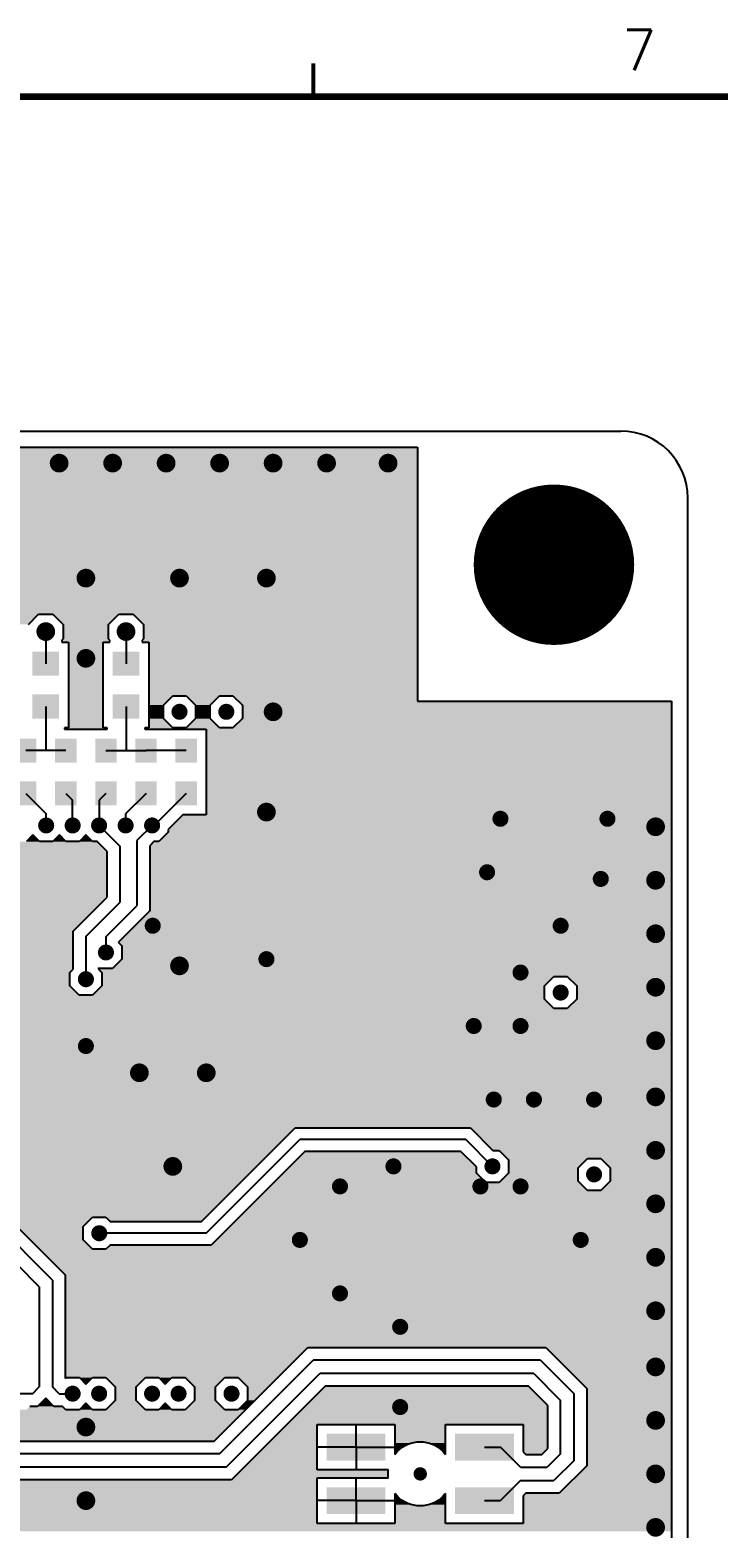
# Model space of a CAD drawing. Extents: x 295 to 953, y 10 to 290.
# Drawn here: x 763.3 to 814.7, y 178 to 290 of the extents above; entities that cross this region are included whole.
import ezdxf
from ezdxf.enums import TextEntityAlignment as Align

# ---------------------------------------------------------------- set-up
doc = ezdxf.new("R2010")
doc.units = 0
doc.header["$LTSCALE"] = 5
doc.header["$MEASUREMENT"] = 0
doc.layers.get('0').update_dxf_attribs({"linetype": 'CONTINUOUS', "lineweight": 25})
for name, color, linetype in [('19_SOLD_GBR', 10, 'CONTINUOUS'), ('문자', 4, 'CONTINUOUS'), ('테두리', 3, 'CONTINUOUS')]:
    doc.layers.add(name, color=color, linetype=linetype)
doc.styles.get("Standard").update_dxf_attribs({"font": 'simplex.shx'})

# ---------------------------------------------------------------- blocks, each defined once
blk = doc.blocks.new('C')
at = {"layer": '테두리'}
for points, const_width in [([(307.5, 287.5), (307.5, 285)], 0.3), ([(15, 285), (15, 15), (405, 15), (405, 285), (15, 285)], 0.5)]:
    blk.add_lwpolyline(points, dxfattribs=dict(at, const_width=const_width))
at = {"layer": '문자'}
blk.add_text('7', height=3, dxfattribs=at).set_placement((331.88, 288.5), align=Align.MIDDLE)

msp = doc.modelspace()

# ---------------------------------------------------------------- linework, layer by layer
for points, const_width in [([(765.83, 257.6, -1), (765.13, 257.6, -1)], 0.7), ([(769.83, 257.6, -1), (769.13, 257.6, -1)], 0.7), ([(773.83, 257.6, -1), (773.13, 257.6, -1)], 0.7), ([(777.83, 257.6, -1), (777.13, 257.6, -1)], 0.7), ([(781.83, 257.6, -1), (781.13, 257.6, -1)], 0.7), ([(785.83, 257.6, -1), (785.13, 257.6, -1)], 0.7), ([(790.43, 257.6, -1), (789.73, 257.6, -1)], 0.7), ([(805.48, 250, -1), (799.48, 250, -1)], 6), ([(767.83, 249, -1), (767.13, 249, -1)], 0.7), ([(774.83, 249, -1), (774.13, 249, -1)], 0.7), ([(781.33, 249, -1), (780.63, 249, -1)], 0.7), ([(764.83, 245, -1), (764.13, 245, -1)], 0.7), ([(770.83, 245, -1), (770.13, 245, -1)], 0.7), ([(767.83, 243, -1), (767.13, 243, -1)], 0.7), ([(774.78, 239, -1), (774.18, 239, -1)], 0.6), ([(778.28, 239, -1), (777.68, 239, -1)], 0.6), ([(781.83, 239, -1), (781.13, 239, -1)], 0.7), ([(781.33, 231.5, -1), (780.63, 231.5, -1)], 0.7), ([(764.81, 230.5, -1), (764.21, 230.5, -1)], 0.6), ([(766.79, 230.5, -1), (766.19, 230.5, -1)], 0.6), ([(768.77, 230.5, -1), (768.17, 230.5, -1)], 0.6), ([(770.75, 230.5, -1), (770.15, 230.5, -1)], 0.6), ([(772.73, 230.5, -1), (772.13, 230.5, -1)], 0.6), ([(798.78, 231, -1), (798.18, 231, -1)], 0.6), ([(806.78, 231, -1), (806.18, 231, -1)], 0.6), ([(810.43, 230.4, -1), (809.73, 230.4, -1)], 0.7), ([(797.78, 227, -1), (797.18, 227, -1)], 0.6), ([(806.28, 226.5, -1), (805.68, 226.5, -1)], 0.6), ([(810.43, 226.4, -1), (809.73, 226.4, -1)], 0.7), ([(772.78, 223, -1), (772.18, 223, -1)], 0.6), ([(803.28, 223, -1), (802.68, 223, -1)], 0.6), ([(810.43, 222.4, -1), (809.73, 222.4, -1)], 0.7), ([(769.28, 221, -1), (768.68, 221, -1)], 0.6), ([(781.28, 220.5, -1), (780.68, 220.5, -1)], 0.6), ([(774.83, 220, -1), (774.13, 220, -1)], 0.7), ([(800.28, 219.5, -1), (799.68, 219.5, -1)], 0.6), ([(767.78, 219, -1), (767.18, 219, -1)], 0.6), ([(803.28, 218, -1), (802.68, 218, -1)], 0.6), ([(810.43, 218.4, -1), (809.73, 218.4, -1)], 0.7), ([(796.78, 215.5, -1), (796.18, 215.5, -1)], 0.6), ([(800.28, 215.5, -1), (799.68, 215.5, -1)], 0.6), ([(767.78, 214, -1), (767.18, 214, -1)], 0.6), ([(810.43, 214.4, -1), (809.73, 214.4, -1)], 0.7), ([(771.83, 212, -1), (771.13, 212, -1)], 0.7), ([(776.83, 212, -1), (776.13, 212, -1)], 0.7), ([(810.43, 210.2, -1), (809.73, 210.2, -1)], 0.7), ([(798.28, 210, -1), (797.68, 210, -1)], 0.6), ([(801.28, 210, -1), (800.68, 210, -1)], 0.6), ([(805.78, 210, -1), (805.18, 210, -1)], 0.6), ([(810.43, 206.2, -1), (809.73, 206.2, -1)], 0.7), ([(774.33, 205, -1), (773.63, 205, -1)], 0.7), ([(790.78, 205, -1), (790.18, 205, -1)], 0.6), ([(798.18, 205, -1), (797.58, 205, -1)], 0.6), ([(786.78, 203.5, -1), (786.18, 203.5, -1)], 0.6), ([(797.28, 203.5, -1), (796.68, 203.5, -1)], 0.6), ([(800.28, 203.5, -1), (799.68, 203.5, -1)], 0.6), ([(805.78, 204.4, -1), (805.18, 204.4, -1)], 0.6), ([(810.43, 202.2, -1), (809.73, 202.2, -1)], 0.7), ([(768.78, 200, -1), (768.18, 200, -1)], 0.6), ([(783.78, 199.5, -1), (783.18, 199.5, -1)], 0.6), ([(804.78, 199.5, -1), (804.18, 199.5, -1)], 0.6), ([(810.43, 198.2, -1), (809.73, 198.2, -1)], 0.7), ([(786.78, 195.5, -1), (786.18, 195.5, -1)], 0.6), ([(810.43, 194.2, -1), (809.73, 194.2, -1)], 0.7), ([(791.28, 193, -1), (790.68, 193, -1)], 0.6), ([(810.43, 190, -1), (809.73, 190, -1)], 0.7), ([(766.79, 188, -1), (766.19, 188, -1)], 0.6), ([(768.77, 188, -1), (768.17, 188, -1)], 0.6), ([(772.73, 188, -1), (772.13, 188, -1)], 0.6), ([(774.71, 188, -1), (774.11, 188, -1)], 0.6), ([(778.67, 188, -1), (778.07, 188, -1)], 0.6), ([(791.28, 187, -1), (790.68, 187, -1)], 0.6), ([(767.83, 185.5, -1), (767.13, 185.5, -1)], 0.7), ([(810.43, 186, -1), (809.73, 186, -1)], 0.7), ([(810.43, 182, -1), (809.73, 182, -1)], 0.7), ([(792.73, 182, -1), (792.23, 182, -1)], 0.5), ([(767.83, 180, -1), (767.13, 180, -1)], 0.7), ([(810.43, 178, -1), (809.73, 178, -1)], 0.7)]:
    msp.add_lwpolyline(points, format="xyb", close=True, dxfattribs=dict(const_width=const_width))
for points in [[(763.48, 243.5), (763.48, 241.7), (765.48, 243.5), (765.48, 241.7)], [(769.48, 243.5), (769.48, 241.7), (771.48, 243.5), (771.48, 241.7)], [(763.48, 240.3), (763.48, 238.5), (765.48, 240.3), (765.48, 238.5)], [(769.48, 240.3), (769.48, 238.5), (771.48, 240.3), (771.48, 238.5)], [(762.18, 237), (762.18, 235.2), (763.78, 237), (763.78, 235.2)], [(765.18, 237), (765.18, 235.2), (766.78, 237), (766.78, 235.2)], [(768.18, 237), (768.18, 235.2), (769.78, 237), (769.78, 235.2)], [(771.18, 237), (771.18, 235.2), (772.78, 237), (772.78, 235.2)], [(774.18, 237), (774.18, 235.2), (775.78, 237), (775.78, 235.2)], [(762.18, 233.8), (762.18, 232), (763.78, 233.8), (763.78, 232)], [(765.18, 233.8), (765.18, 232), (766.78, 233.8), (766.78, 232)], [(768.18, 233.8), (768.18, 232), (769.78, 233.8), (769.78, 232)], [(771.18, 233.8), (771.18, 232), (772.78, 233.8), (772.78, 232)], [(774.18, 233.8), (774.18, 232), (775.78, 233.8), (775.78, 232)], [(785.48, 185), (785.48, 183), (789.88, 185), (789.88, 183)], [(795.08, 185), (795.08, 183), (799.48, 185), (799.48, 183)], [(785.48, 181), (785.48, 179), (789.88, 181), (789.88, 179)], [(795.08, 181), (795.08, 179), (799.48, 181), (799.48, 179)]]:
    msp.add_solid(points)
at = {"layer": '19_SOLD_GBR', "color": 7}
for p, q in [((557.48, 260), (807.48, 260)), ((572.68, 258.8), (792.28, 258.8)), ((792.28, 258.8), (792.28, 239.8)), ((812.48, 85), (812.48, 255)), ((763.18, 245.54), (763.94, 246.3)), ((763.94, 246.3), (765.02, 246.3)), ((765.02, 246.3), (765.78, 245.54)), ((765.78, 245.54), (765.78, 244.46)), ((769.18, 245.54), (769.94, 246.3)), ((769.18, 244.46), (769.18, 245.54)), ((769.94, 246.3), (771.02, 246.3)), ((771.02, 246.3), (771.78, 245.54)), ((771.78, 245.54), (771.78, 244.46)), ((764.48, 245), (764.48, 242.6)), ((765.78, 244.46), (765.68, 244.36)), ((765.68, 244.36), (765.68, 244.2)), ((769.28, 244.36), (769.18, 244.46)), ((769.28, 244.2), (769.28, 244.36)), ((770.48, 245), (770.48, 242.6)), ((771.78, 244.46), (771.68, 244.36)), ((771.68, 244.36), (771.68, 244.2)), ((765.68, 244.2), (766.18, 244.2)), ((766.18, 244.2), (766.18, 237.8)), ((768.78, 244.2), (769.28, 244.2)), ((768.78, 237.8), (768.78, 244.2)), ((771.68, 244.2), (772.18, 244.2)), ((772.18, 244.2), (772.18, 237.8)), ((773.28, 239.5), (773.98, 240.2)), ((773.98, 240.2), (774.98, 240.2)), ((774.98, 240.2), (775.68, 239.5)), ((776.78, 239.5), (777.48, 240.2)), ((777.48, 240.2), (778.48, 240.2)), ((778.48, 240.2), (779.18, 239.5)), ((792.28, 239.8), (811.28, 239.8)), ((811.28, 239.8), (811.28, 100.2)), ((764.48, 239.4), (764.48, 236.1)), ((770.48, 239.4), (770.48, 236.1)), ((773.28, 238.5), (773.28, 239.5)), ((775.68, 239.5), (775.68, 238.5)), ((776.78, 238.5), (776.78, 239.5)), ((779.18, 239.5), (779.18, 238.5)), ((765.88, 237.8), (765.88, 237.7)), ((766.18, 237.8), (765.88, 237.8)), ((765.88, 237.7), (769.08, 237.7)), ((769.08, 237.8), (768.78, 237.8)), ((769.08, 237.7), (769.08, 237.8)), ((771.88, 237.8), (771.88, 237.7)), ((772.18, 237.8), (771.88, 237.8)), ((771.88, 237.7), (776.48, 237.7)), ((773.98, 237.8), (773.28, 238.5)), ((774.98, 237.8), (773.98, 237.8)), ((775.68, 238.5), (774.98, 237.8)), ((776.48, 237.7), (776.48, 231.3)), ((777.48, 237.8), (776.78, 238.5)), ((778.48, 237.8), (777.48, 237.8)), ((779.18, 238.5), (778.48, 237.8)), ((764.48, 236.1), (762.98, 236.1)), ((765.98, 236.1), (764.48, 236.1)), ((768.98, 236.1), (770.48, 236.1)), ((770.48, 236.1), (771.98, 236.1)), ((774.98, 236.1), (771.98, 236.1)), ((762.98, 232.9), (764.51, 231.37)), ((765.98, 232.9), (766.49, 232.39)), ((766.49, 230.5), (766.49, 232.39)), ((768.98, 232.9), (768.47, 232.39)), ((768.47, 232.39), (768.47, 230.5)), ((771.98, 232.9), (770.45, 231.37)), ((774.98, 232.9), (772.58, 230.5)), ((764.51, 230.5), (764.51, 231.37)), ((770.45, 231.37), (770.45, 230.5)), ((774.72, 231.3), (773.63, 230.21)), ((776.48, 231.3), (774.72, 231.3)), ((763.52, 229.79), (763.03, 229.3)), ((764.01, 229.3), (763.52, 229.79)), ((765.5, 229.79), (765.01, 229.3)), ((765.99, 229.3), (765.5, 229.79)), ((767.48, 229.79), (766.99, 229.3)), ((767.97, 229.3), (767.48, 229.79)), ((768.47, 230.5), (770.03, 228.94)), ((772.43, 230.5), (771.3, 229.38)), ((772.43, 230.5), (772.58, 230.5)), ((773.63, 230), (772.93, 229.3)), ((773.63, 230.21), (773.63, 230)), ((765.01, 229.3), (764.01, 229.3)), ((766.99, 229.3), (765.99, 229.3)), ((768.32, 229.3), (767.97, 229.3)), ((769.08, 228.54), (768.32, 229.3)), ((770.03, 228.94), (770.03, 224.75)), ((771.3, 229.38), (771.3, 224.5)), ((772.57, 229.3), (772.25, 228.98)), ((772.25, 228.98), (772.25, 224.11)), ((772.93, 229.3), (772.57, 229.3)), ((769.08, 225.14), (769.08, 228.54)), ((766.53, 222.59), (769.08, 225.14)), ((767.48, 222.2), (770.03, 224.75)), ((768.98, 222.18), (771.3, 224.5)), ((772.25, 224.11), (769.93, 221.78)), ((766.53, 219.75), (766.53, 222.59)), ((767.48, 222.2), (767.48, 219)), ((768.98, 222.18), (768.98, 221)), ((769.93, 221.78), (769.93, 221.75)), ((769.93, 221.75), (770.18, 221.5)), ((770.18, 221.5), (770.18, 220.5)), ((766.28, 219.5), (766.53, 219.75)), ((768.43, 219.85), (768.43, 219.75)), ((768.48, 219.8), (768.43, 219.85)), ((768.43, 219.75), (768.68, 219.5)), ((769.48, 219.8), (768.48, 219.8)), ((770.18, 220.5), (769.48, 219.8)), ((766.28, 218.5), (766.28, 219.5)), ((766.98, 217.8), (766.28, 218.5)), ((768.68, 218.5), (767.98, 217.8)), ((768.68, 219.5), (768.68, 218.5)), ((801.78, 218.5), (802.48, 219.2)), ((801.78, 217.5), (801.78, 218.5)), ((802.48, 219.2), (803.48, 219.2)), ((803.48, 219.2), (804.18, 218.5)), ((804.18, 218.5), (804.18, 217.5)), ((767.98, 217.8), (766.98, 217.8)), ((802.48, 216.8), (801.78, 217.5)), ((804.18, 217.5), (803.48, 216.8)), ((803.48, 216.8), (802.48, 216.8)), ((764.98, 196.5), (752.98, 208.5)), ((753.93, 208.89), (765.93, 196.89)), ((763.98, 196), (751.98, 208)), ((776.12, 200.88), (783.12, 207.88)), ((783.12, 207.88), (796.24, 207.88)), ((796.24, 207.88), (797.92, 206.2)), ((776.48, 200), (783.48, 207)), ((795.88, 207), (783.48, 207)), ((797.88, 205), (795.88, 207)), ((797.92, 206.2), (798.38, 206.2)), ((798.38, 206.2), (799.08, 205.5)), ((783.84, 206.12), (776.84, 199.12)), ((795.52, 206.12), (783.84, 206.12)), ((796.68, 204.96), (795.52, 206.12)), ((799.08, 205.5), (799.08, 204.5)), ((804.28, 204.9), (804.98, 205.6)), ((804.98, 205.6), (805.98, 205.6)), ((805.98, 205.6), (806.68, 204.9)), ((796.68, 204.5), (796.68, 204.96)), ((797.38, 203.8), (796.68, 204.5)), ((799.08, 204.5), (798.38, 203.8)), ((804.28, 203.9), (804.28, 204.9)), ((806.68, 204.9), (806.68, 203.9)), ((798.38, 203.8), (797.38, 203.8)), ((804.98, 203.2), (804.28, 203.9)), ((805.98, 203.2), (804.98, 203.2)), ((806.68, 203.9), (805.98, 203.2)), ((767.28, 200.5), (767.98, 201.2)), ((767.98, 201.2), (768.98, 201.2)), ((768.98, 201.2), (769.3, 200.88)), ((769.3, 200.88), (776.12, 200.88)), ((767.28, 199.5), (767.28, 200.5)), ((767.98, 198.8), (767.28, 199.5)), ((776.48, 200), (768.48, 200)), ((768.98, 198.8), (767.98, 198.8)), ((769.3, 199.12), (768.98, 198.8)), ((776.84, 199.12), (769.3, 199.12)), ((764.98, 196.5), (764.98, 188.5)), ((765.93, 196.89), (765.93, 189.14)), ((763.98, 196), (763.98, 188.5)), ((777.08, 184.45), (784.08, 191.45)), ((777.48, 183.5), (784.48, 190.5)), ((784.08, 191.45), (801.87, 191.45)), ((801.48, 190.5), (784.48, 190.5)), ((801.48, 190.5), (803.98, 188)), ((801.87, 191.45), (804.93, 188.39)), ((777.98, 182.5), (784.98, 189.5)), ((800.98, 189.5), (784.98, 189.5)), ((800.98, 189.5), (802.98, 187.5)), ((763.48, 188), (763.98, 188.5)), ((765.48, 188), (764.98, 188.5)), ((765.93, 189.14), (765.99, 189.2)), ((765.99, 189.2), (766.99, 189.2)), ((766.99, 189.2), (767.48, 188.71)), ((767.48, 188.71), (767.97, 189.2)), ((767.97, 189.2), (768.97, 189.2)), ((768.97, 189.2), (769.67, 188.5)), ((769.67, 188.5), (769.67, 187.5)), ((771.23, 188.5), (771.93, 189.2)), ((771.23, 187.5), (771.23, 188.5)), ((771.93, 189.2), (772.93, 189.2)), ((772.93, 189.2), (773.42, 188.71)), ((773.42, 188.71), (773.91, 189.2)), ((773.91, 189.2), (774.91, 189.2)), ((774.91, 189.2), (775.61, 188.5)), ((775.61, 188.5), (775.61, 187.5)), ((777.17, 188.5), (777.87, 189.2)), ((777.17, 187.5), (777.17, 188.5)), ((777.87, 189.2), (778.87, 189.2)), ((785.37, 188.55), (778.37, 181.55)), ((778.87, 189.2), (779.57, 188.5)), ((779.57, 188.5), (779.57, 187.5)), ((800.58, 188.55), (785.37, 188.55)), ((802.03, 187.11), (800.58, 188.55)), ((804.93, 188.39), (804.93, 182.61)), ((763.48, 188), (762.53, 188)), ((764.48, 187.66), (763.87, 187.05)), ((765.08, 187.05), (764.48, 187.66)), ((765.48, 188), (766.49, 188)), ((767.48, 187.29), (766.99, 186.8)), ((767.97, 186.8), (767.48, 187.29)), ((769.67, 187.5), (768.97, 186.8)), ((771.93, 186.8), (771.23, 187.5)), ((773.42, 187.29), (772.93, 186.8)), ((773.91, 186.8), (773.42, 187.29)), ((775.61, 187.5), (774.91, 186.8)), ((777.87, 186.8), (777.17, 187.5)), ((779.57, 187.5), (778.87, 186.8)), ((802.98, 183.5), (802.98, 187.5)), ((803.98, 183), (803.98, 188)), ((763.87, 187.05), (763.28, 187.05)), ((765.74, 187.05), (765.08, 187.05)), ((765.99, 186.8), (765.74, 187.05)), ((766.99, 186.8), (765.99, 186.8)), ((768.97, 186.8), (767.97, 186.8)), ((772.93, 186.8), (771.93, 186.8)), ((774.91, 186.8), (773.91, 186.8)), ((778.87, 186.8), (777.87, 186.8)), ((802.03, 183.89), (802.03, 187.11)), ((784.78, 185.7), (790.58, 185.7)), ((784.78, 182.3), (784.78, 185.7)), ((787.68, 184), (787.68, 185.7)), ((790.58, 185.7), (790.58, 183.46)), ((794.38, 185.7), (800.18, 185.7)), ((794.38, 183.46), (794.38, 185.7)), ((800.18, 185.7), (800.18, 183.64)), ((751.73, 184.45), (777.08, 184.45)), ((787.68, 184), (784.78, 184)), ((787.68, 184), (787.68, 182.3)), ((787.68, 184), (790.58, 184)), ((790.78, 183.7), (790.95, 183.86)), ((790.95, 183.86), (791.14, 184)), ((791.14, 184), (791.35, 184.12)), ((791.35, 184.12), (791.56, 184.22)), ((791.56, 184.22), (791.78, 184.3)), ((791.78, 184.3), (792.01, 184.35)), ((792.01, 184.35), (792.24, 184.39)), ((792.24, 184.39), (792.48, 184.4)), ((792.48, 184.4), (792.71, 184.39)), ((792.71, 184.39), (792.95, 184.35)), ((792.95, 184.35), (793.17, 184.3)), ((793.17, 184.3), (793.4, 184.22)), ((793.4, 184.22), (793.61, 184.12)), ((793.61, 184.12), (793.81, 184)), ((793.81, 184), (794, 183.86)), ((794, 183.86), (794.18, 183.7)), ((797.28, 184), (798.48, 184)), ((799.98, 182.5), (798.48, 184)), ((801.58, 183.45), (802.03, 183.89)), ((777.48, 183.5), (750.98, 183.5)), ((790.58, 183.46), (790.62, 183.52)), ((790.62, 183.52), (790.78, 183.7)), ((794.18, 183.7), (794.33, 183.52)), ((794.33, 183.52), (794.38, 183.46)), ((800.18, 183.64), (800.37, 183.45)), ((800.37, 183.45), (801.58, 183.45)), ((802.98, 183.5), (801.98, 182.5)), ((803.98, 183), (802.48, 181.5)), ((777.98, 182.5), (752.48, 182.5)), ((778.37, 181.55), (753.18, 181.55)), ((790.1, 182.3), (784.78, 182.3)), ((784.78, 181.7), (790.1, 181.7)), ((784.78, 178.3), (784.78, 181.7)), ((787.68, 180), (787.68, 181.7)), ((790.08, 182), (790.09, 182.24)), ((790.09, 181.76), (790.08, 182)), ((790.09, 182.24), (790.1, 182.3)), ((790.1, 181.7), (790.09, 181.76)), ((799.98, 182.5), (801.98, 182.5)), ((804.93, 182.61), (802.87, 180.55)), ((790.58, 180.54), (790.58, 178.3)), ((790.62, 180.48), (790.58, 180.54)), ((790.78, 180.3), (790.62, 180.48)), ((794.33, 180.48), (794.18, 180.3)), ((794.38, 180.54), (794.33, 180.48)), ((794.38, 178.3), (794.38, 180.54)), ((799.98, 181.5), (798.48, 180)), ((799.98, 181.5), (802.48, 181.5)), ((800.37, 180.55), (800.18, 180.36)), ((802.87, 180.55), (800.37, 180.55)), ((787.68, 180), (784.78, 180)), ((787.68, 180), (787.68, 178.3)), ((787.68, 180), (790.58, 180)), ((790.95, 180.14), (790.78, 180.3)), ((791.14, 180), (790.95, 180.14)), ((791.35, 179.88), (791.14, 180)), ((791.56, 179.78), (791.35, 179.88)), ((791.78, 179.7), (791.56, 179.78)), ((792.01, 179.65), (791.78, 179.7)), ((792.24, 179.61), (792.01, 179.65)), ((792.48, 179.6), (792.24, 179.61)), ((792.71, 179.61), (792.48, 179.6)), ((792.95, 179.65), (792.71, 179.61)), ((793.17, 179.7), (792.95, 179.65)), ((793.4, 179.78), (793.17, 179.7)), ((793.61, 179.88), (793.4, 179.78)), ((793.81, 180), (793.61, 179.88)), ((794, 180.14), (793.81, 180)), ((794.18, 180.3), (794, 180.14)), ((797.28, 180), (798.48, 180)), ((800.18, 180.36), (800.18, 178.3)), ((790.58, 178.3), (784.78, 178.3)), ((800.18, 178.3), (794.38, 178.3))]:
    msp.add_line(p, q, dxfattribs=at)
msp.add_arc((807.48, 255), 5, 360, 90, dxfattribs=at)
for points in [[(792.28, 253.95), (792.28, 258.8), (572.68, 253.95), (572.68, 258.8)], [(792.28, 258.8), (792.28, 258.8), (572.68, 258.8), (603.58, 258.8)], [(792.28, 258.8), (792.28, 258.8), (783.12, 258.8), (792.28, 258.8)], [(792.28, 253.95), (792.28, 253.95), (625.37, 253.95), (603.58, 253.95)], [(792.28, 251.95), (792.28, 253.95), (627.37, 251.95), (625.37, 253.95)], [(792.28, 251.95), (792.28, 251.95), (725.37, 251.95), (627.37, 251.95)], [(792.28, 246.3), (792.28, 251.95), (731.02, 246.3), (725.37, 251.95)], [(763.18, 245.54), (763.94, 246.3), (731.78, 245.54), (731.02, 246.3)], [(769.94, 246.3), (769.94, 246.3), (765.02, 246.3), (763.94, 246.3)], [(769.18, 245.54), (769.94, 246.3), (765.78, 245.54), (765.02, 246.3)], [(769.18, 244.46), (769.18, 245.54), (765.78, 244.46), (765.78, 245.54)], [(792.28, 246.3), (792.28, 246.3), (771.02, 246.3), (769.94, 246.3)], [(792.28, 245.54), (792.28, 246.3), (771.78, 245.54), (771.02, 246.3)], [(792.28, 244.46), (792.28, 245.54), (771.78, 244.46), (771.78, 245.54)], [(769.28, 244.36), (769.18, 244.46), (765.68, 244.36), (765.78, 244.46)], [(769.28, 244.2), (769.28, 244.36), (765.68, 244.2), (765.68, 244.36)], [(792.28, 244.36), (792.28, 244.46), (771.68, 244.36), (771.78, 244.46)], [(792.28, 244.2), (792.28, 244.36), (771.68, 244.2), (771.68, 244.36)], [(768.78, 244.2), (768.78, 244.2), (766.18, 244.2), (765.68, 244.2)], [(768.78, 237.8), (768.78, 244.2), (766.18, 237.8), (766.18, 244.2)], [(792.28, 244.2), (792.28, 244.2), (772.18, 244.2), (771.68, 244.2)], [(792.28, 240.2), (792.28, 244.2), (772.18, 240.2), (772.18, 244.2)], [(773.28, 239.5), (773.98, 240.2), (772.18, 239.5), (772.18, 240.2)], [(777.48, 240.2), (777.48, 240.2), (774.98, 240.2), (773.98, 240.2)], [(776.78, 239.5), (777.48, 240.2), (775.68, 239.5), (774.98, 240.2)], [(792.28, 240.2), (792.28, 240.2), (778.48, 240.2), (777.48, 240.2)], [(792.28, 239.8), (792.28, 240.2), (778.88, 239.8), (778.48, 240.2)], [(811.28, 239.5), (811.28, 239.8), (779.18, 239.5), (778.88, 239.8)], [(811.28, 239.8), (811.28, 239.8), (804.98, 239.8), (811.28, 239.8)], [(773.28, 238.5), (773.28, 239.5), (772.18, 238.5), (772.18, 239.5)], [(776.78, 238.5), (776.78, 239.5), (775.68, 238.5), (775.68, 239.5)], [(811.28, 238.5), (811.28, 239.5), (779.18, 238.5), (779.18, 239.5)], [(769.08, 237.7), (769.08, 237.8), (765.88, 237.7), (765.88, 237.8)], [(769.08, 237.8), (769.08, 237.8), (765.88, 237.8), (766.18, 237.8)], [(811.28, 237.7), (811.28, 237.8), (771.88, 237.7), (771.88, 237.8)], [(811.28, 237.8), (811.28, 237.8), (771.88, 237.8), (772.18, 237.8)], [(811.28, 237.7), (811.28, 237.7), (776.48, 237.7), (771.88, 237.7)], [(773.98, 237.8), (773.28, 238.5), (772.18, 237.8), (772.18, 238.5)], [(777.48, 237.8), (776.78, 238.5), (774.98, 237.8), (775.68, 238.5)], [(811.28, 231.3), (811.28, 237.7), (776.48, 231.3), (776.48, 237.7)], [(811.28, 237.8), (811.28, 238.5), (778.48, 237.8), (779.18, 238.5)], [(811.28, 230.21), (811.28, 231.3), (773.63, 230.21), (774.72, 231.3)], [(811.28, 231.3), (811.28, 231.3), (774.72, 231.3), (776.48, 231.3)], [(764.01, 229.3), (763.52, 229.79), (763.03, 229.3), (763.52, 229.79)], [(765.99, 229.3), (765.5, 229.79), (765.01, 229.3), (765.5, 229.79)], [(767.97, 229.3), (767.48, 229.79), (766.99, 229.3), (767.48, 229.79)], [(811.28, 229.3), (811.28, 230), (772.93, 229.3), (773.63, 230)], [(811.28, 230), (811.28, 230.21), (773.63, 230), (773.63, 230.21)], [(769.08, 228.54), (768.32, 229.3), (747.43, 228.54), (747.43, 229.3)], [(811.28, 228.98), (811.28, 229.3), (772.25, 228.98), (772.57, 229.3)], [(811.28, 224.11), (811.28, 228.98), (772.25, 224.11), (772.25, 228.98)], [(811.28, 229.3), (811.28, 229.3), (772.57, 229.3), (772.93, 229.3)], [(769.08, 225.14), (769.08, 228.54), (747.43, 225.14), (747.43, 228.54)], [(766.53, 222.59), (769.08, 225.14), (747.43, 222.59), (747.43, 225.14)], [(811.28, 221.78), (811.28, 224.11), (769.93, 221.78), (772.25, 224.11)], [(766.53, 219.75), (766.53, 222.59), (747.43, 219.75), (747.43, 222.59)], [(811.28, 221.75), (811.28, 221.78), (769.93, 221.75), (769.93, 221.78)], [(811.28, 221.5), (811.28, 221.75), (770.18, 221.5), (769.93, 221.75)], [(811.28, 220.5), (811.28, 221.5), (770.18, 220.5), (770.18, 221.5)], [(766.28, 219.5), (766.53, 219.75), (747.43, 219.5), (747.43, 219.75)], [(768.48, 219.8), (768.43, 219.85), (768.43, 219.8), (768.43, 219.85)], [(811.28, 219.75), (811.28, 219.8), (768.43, 219.75), (768.43, 219.8)], [(811.28, 219.5), (811.28, 219.75), (768.68, 219.5), (768.43, 219.75)], [(811.28, 219.8), (811.28, 220.5), (769.48, 219.8), (770.18, 220.5)], [(766.28, 218.5), (766.28, 219.5), (747.43, 218.5), (747.43, 219.5)], [(766.98, 217.8), (766.28, 218.5), (747.43, 217.8), (747.43, 218.5)], [(801.78, 217.8), (801.78, 218.5), (767.98, 217.8), (768.67, 218.5)], [(801.78, 218.5), (801.78, 218.5), (768.67, 218.5), (768.68, 218.5)], [(811.28, 219.2), (811.28, 219.5), (768.68, 219.2), (768.68, 219.5)], [(801.78, 218.5), (802.48, 219.2), (768.68, 218.5), (768.68, 219.2)], [(811.28, 219.2), (811.28, 219.2), (803.48, 219.2), (802.48, 219.2)], [(811.28, 218.5), (811.28, 219.2), (804.18, 218.5), (803.48, 219.2)], [(811.28, 217.5), (811.28, 218.5), (804.18, 217.5), (804.18, 218.5)], [(801.78, 217.5), (801.78, 217.8), (747.43, 217.5), (747.43, 217.8)], [(801.89, 217.39), (801.78, 217.5), (747.43, 217.39), (747.43, 217.5)], [(802.48, 216.8), (801.89, 217.39), (748.02, 216.8), (747.43, 217.39)], [(811.28, 216.8), (811.28, 217.5), (803.48, 216.8), (804.18, 217.5)], [(811.28, 210.89), (811.28, 216.8), (753.93, 210.89), (748.02, 216.8)], [(811.28, 208.89), (811.28, 210.89), (753.93, 208.89), (753.93, 210.89)], [(811.28, 207.88), (811.28, 208.89), (754.95, 207.88), (753.93, 208.89)], [(776.44, 201.2), (783.12, 207.88), (761.62, 201.2), (754.95, 207.88)], [(811.28, 207.88), (811.28, 207.88), (796.24, 207.88), (783.12, 207.88)], [(811.28, 206.2), (811.28, 207.88), (797.92, 206.2), (796.24, 207.88)], [(811.28, 206.2), (811.28, 206.2), (798.38, 206.2), (797.92, 206.2)], [(811.28, 205.6), (811.28, 206.2), (798.98, 205.6), (798.38, 206.2)], [(796.68, 204.96), (795.52, 206.12), (782.68, 204.96), (783.84, 206.12)], [(795.52, 206.12), (795.52, 206.12), (784.08, 206.12), (795.52, 206.12)], [(804.88, 205.5), (804.98, 205.6), (799.08, 205.5), (798.98, 205.6)], [(804.28, 204.9), (804.88, 205.5), (799.08, 204.9), (799.08, 205.5)], [(811.28, 205.6), (811.28, 205.6), (805.98, 205.6), (804.98, 205.6)], [(811.28, 204.9), (811.28, 205.6), (806.68, 204.9), (805.98, 205.6)], [(797.38, 203.8), (796.68, 204.5), (781.51, 203.8), (782.22, 204.5)], [(796.68, 204.5), (796.68, 204.96), (782.22, 204.5), (782.68, 204.96)], [(804.28, 203.9), (804.28, 204.5), (798.48, 203.9), (799.08, 204.5)], [(804.28, 204.5), (804.28, 204.9), (799.08, 204.5), (799.08, 204.9)], [(811.28, 203.9), (811.28, 204.9), (806.68, 203.9), (806.68, 204.9)], [(811.28, 200.16), (811.28, 203.2), (777.87, 200.16), (780.91, 203.2)], [(804.98, 203.2), (804.38, 203.8), (780.91, 203.2), (781.51, 203.8)], [(804.38, 203.8), (804.28, 203.9), (798.38, 203.8), (798.48, 203.9)], [(811.28, 203.2), (811.28, 203.2), (805.48, 203.2), (805.98, 203.2)], [(811.28, 203.2), (811.28, 203.9), (805.98, 203.2), (806.68, 203.9)], [(767.28, 200.5), (767.98, 201.2), (762.32, 200.5), (761.62, 201.2)], [(776.44, 201.2), (776.44, 201.2), (768.98, 201.2), (767.98, 201.2)], [(776.12, 200.88), (776.44, 201.2), (769.3, 200.88), (768.98, 201.2)], [(767.28, 199.5), (767.28, 200.5), (763.32, 199.5), (762.32, 200.5)], [(767.98, 198.8), (767.28, 199.5), (764.02, 198.8), (763.32, 199.5)], [(811.28, 199.12), (811.28, 200.16), (776.84, 199.12), (777.87, 200.16)], [(811.28, 196.89), (811.28, 198.8), (765.93, 196.89), (764.02, 198.8)], [(811.28, 198.8), (811.28, 199.12), (768.98, 198.8), (769.3, 199.12)], [(811.28, 199.12), (811.28, 199.12), (771.93, 199.12), (776.84, 199.12)], [(811.28, 191.45), (811.28, 196.89), (765.93, 191.45), (765.93, 196.89)], [(781.83, 189.2), (784.08, 191.45), (765.93, 189.2), (765.93, 191.45)], [(811.28, 191.45), (811.28, 191.45), (801.87, 191.45), (784.08, 191.45)], [(811.28, 188.39), (811.28, 191.45), (804.93, 188.39), (801.87, 191.45)], [(765.93, 189.14), (765.99, 189.2), (765.93, 189.14), (765.93, 189.2)], [(767.97, 189.2), (767.97, 189.2), (766.99, 189.2), (765.99, 189.2)], [(767.48, 188.71), (767.97, 189.2), (767.48, 188.71), (766.99, 189.2)], [(771.93, 189.2), (771.93, 189.2), (768.97, 189.2), (767.97, 189.2)], [(771.23, 188.5), (771.93, 189.2), (769.67, 188.5), (768.97, 189.2)], [(771.23, 187.5), (771.23, 188.5), (769.67, 187.5), (769.67, 188.5)], [(773.91, 189.2), (773.91, 189.2), (772.93, 189.2), (771.93, 189.2)], [(773.42, 188.71), (773.91, 189.2), (773.42, 188.71), (772.93, 189.2)], [(777.87, 189.2), (777.87, 189.2), (774.91, 189.2), (773.91, 189.2)], [(777.17, 188.5), (777.87, 189.2), (775.61, 188.5), (774.91, 189.2)], [(777.17, 187.5), (777.17, 188.5), (775.61, 187.5), (775.61, 188.5)], [(781.83, 189.2), (781.83, 189.2), (778.87, 189.2), (777.87, 189.2)], [(781.13, 188.5), (781.83, 189.2), (779.57, 188.5), (778.87, 189.2)], [(780.14, 187.5), (781.13, 188.5), (779.57, 187.5), (779.57, 188.5)], [(802.03, 187.11), (800.58, 188.55), (783.93, 187.11), (785.37, 188.55)], [(800.58, 188.55), (800.58, 188.55), (785.37, 188.55), (800.58, 188.55)], [(811.28, 182.61), (811.28, 188.39), (804.93, 182.61), (804.93, 188.39)], [(765.08, 187.05), (764.48, 187.66), (763.87, 187.05), (764.48, 187.66)], [(767.97, 186.8), (767.48, 187.29), (766.99, 186.8), (767.48, 187.29)], [(771.93, 186.8), (771.23, 187.5), (768.97, 186.8), (769.67, 187.5)], [(773.91, 186.8), (773.42, 187.29), (772.93, 186.8), (773.42, 187.29)], [(777.87, 186.8), (777.17, 187.5), (774.91, 186.8), (775.61, 187.5)], [(779.43, 186.8), (780.14, 187.5), (778.87, 186.8), (779.57, 187.5)], [(778.73, 186.1), (779.43, 186.8), (741.88, 186.1), (741.18, 186.8)], [(777.33, 184.7), (778.73, 186.1), (741.88, 184.7), (741.88, 186.1)], [(765.99, 186.8), (765.74, 187.05), (763.03, 186.8), (763.28, 187.05)], [(765.74, 187.05), (765.74, 187.05), (763.28, 187.05), (763.87, 187.05)], [(802.03, 185.7), (802.03, 187.11), (782.52, 185.7), (783.93, 187.11)], [(784.78, 182.3), (784.78, 185.7), (779.12, 182.3), (782.52, 185.7)], [(794.38, 185.7), (794.38, 185.7), (790.58, 185.7), (784.78, 185.7)], [(794.38, 184.4), (794.38, 185.7), (790.58, 184.4), (790.58, 185.7)], [(802.03, 185.7), (802.03, 185.7), (800.18, 185.7), (794.38, 185.7)], [(802.03, 183.89), (802.03, 185.7), (800.18, 183.89), (800.18, 185.7)], [(777.33, 184.7), (777.33, 184.7), (751.48, 184.7), (750.48, 184.7)], [(777.08, 184.45), (777.33, 184.7), (751.73, 184.45), (751.48, 184.7)], [(792.24, 184.39), (792.48, 184.4), (790.58, 184.39), (790.58, 184.4)], [(792.01, 184.35), (792.24, 184.39), (790.58, 184.35), (790.58, 184.39)], [(791.78, 184.3), (792.01, 184.35), (790.58, 184.3), (790.58, 184.35)], [(791.56, 184.22), (791.78, 184.3), (790.58, 184.22), (790.58, 184.3)], [(791.35, 184.12), (791.56, 184.22), (790.58, 184.12), (790.58, 184.22)], [(791.14, 184), (791.35, 184.12), (790.58, 184), (790.58, 184.12)], [(790.95, 183.86), (791.14, 184), (790.58, 183.86), (790.58, 184)], [(790.78, 183.7), (790.95, 183.86), (790.58, 183.7), (790.58, 183.86)], [(794.38, 184.39), (794.38, 184.4), (792.71, 184.39), (792.48, 184.4)], [(794.38, 184.35), (794.38, 184.39), (792.95, 184.35), (792.71, 184.39)], [(794.38, 184.3), (794.38, 184.35), (793.17, 184.3), (792.95, 184.35)], [(794.38, 184.22), (794.38, 184.3), (793.4, 184.22), (793.17, 184.3)], [(794.38, 184.12), (794.38, 184.22), (793.61, 184.12), (793.4, 184.22)], [(794.38, 184), (794.38, 184.12), (793.81, 184), (793.61, 184.12)], [(794.38, 183.86), (794.38, 184), (794, 183.86), (793.81, 184)], [(794.38, 183.7), (794.38, 183.86), (794.18, 183.7), (794, 183.86)], [(801.78, 183.64), (802.03, 183.89), (800.18, 183.64), (800.18, 183.89)], [(790.62, 183.52), (790.78, 183.7), (790.58, 183.52), (790.58, 183.7)], [(790.58, 183.46), (790.62, 183.52), (790.58, 183.46), (790.58, 183.52)], [(794.38, 183.52), (794.38, 183.7), (794.33, 183.52), (794.18, 183.7)], [(794.38, 183.46), (794.38, 183.52), (794.38, 183.46), (794.33, 183.52)], [(801.58, 183.45), (801.78, 183.64), (800.37, 183.45), (800.18, 183.64)], [(784.78, 181.5), (784.78, 181.55), (753.18, 181.5), (753.18, 181.55)], [(784.78, 181.55), (784.78, 181.55), (753.18, 181.55), (778.37, 181.55)], [(784.78, 181.55), (784.78, 181.7), (778.37, 181.55), (778.52, 181.7)], [(790.1, 181.7), (790.09, 181.76), (778.52, 181.7), (778.59, 181.76)], [(790.09, 181.76), (790.08, 182), (778.59, 181.76), (778.82, 182)], [(790.08, 182), (790.09, 182.24), (778.82, 182), (779.06, 182.24)], [(790.09, 182.24), (790.1, 182.3), (779.06, 182.24), (779.12, 182.3)], [(811.28, 180.55), (811.28, 182.61), (802.87, 180.55), (804.93, 182.61)], [(784.78, 179.5), (784.78, 180.8), (741.88, 179.5), (741.88, 180.8)], [(784.78, 180.8), (784.78, 181.5), (752.48, 180.8), (753.18, 181.5)], [(790.62, 180.48), (790.58, 180.54), (790.58, 180.48), (790.58, 180.54)], [(790.78, 180.3), (790.62, 180.48), (790.58, 180.3), (790.58, 180.48)], [(794.38, 180.3), (794.38, 180.48), (794.18, 180.3), (794.33, 180.48)], [(794.38, 180.48), (794.38, 180.54), (794.33, 180.48), (794.38, 180.54)], [(811.28, 180.36), (811.28, 180.55), (800.18, 180.36), (800.37, 180.55)], [(811.28, 180.55), (811.28, 180.55), (800.37, 180.55), (802.87, 180.55)], [(784.78, 178.3), (784.78, 179.5), (740.67, 178.3), (741.88, 179.5)], [(790.95, 180.14), (790.78, 180.3), (790.58, 180.14), (790.58, 180.3)], [(791.14, 180), (790.95, 180.14), (790.58, 180), (790.58, 180.14)], [(791.35, 179.88), (791.14, 180), (790.58, 179.88), (790.58, 180)], [(791.56, 179.78), (791.35, 179.88), (790.58, 179.78), (790.58, 179.88)], [(791.78, 179.7), (791.56, 179.78), (790.58, 179.7), (790.58, 179.78)], [(792.01, 179.65), (791.78, 179.7), (790.58, 179.65), (790.58, 179.7)], [(792.24, 179.61), (792.01, 179.65), (790.58, 179.61), (790.58, 179.65)], [(792.48, 179.6), (792.24, 179.61), (790.58, 179.6), (790.58, 179.61)], [(794.38, 178.3), (794.38, 179.6), (790.58, 178.3), (790.58, 179.6)], [(794.38, 179.6), (794.38, 179.61), (792.48, 179.6), (792.71, 179.61)], [(794.38, 179.61), (794.38, 179.65), (792.71, 179.61), (792.95, 179.65)], [(794.38, 179.65), (794.38, 179.7), (792.95, 179.65), (793.17, 179.7)], [(794.38, 179.7), (794.38, 179.78), (793.17, 179.7), (793.4, 179.78)], [(794.38, 179.78), (794.38, 179.88), (793.4, 179.78), (793.61, 179.88)], [(794.38, 179.88), (794.38, 180), (793.61, 179.88), (793.81, 180)], [(794.38, 180), (794.38, 180.14), (793.81, 180), (794, 180.14)], [(794.38, 180.14), (794.38, 180.3), (794, 180.14), (794.18, 180.3)], [(811.28, 178.3), (811.28, 180.36), (800.18, 178.3), (800.18, 180.36)], [(811.28, 178.11), (811.28, 178.3), (740.48, 178.11), (740.67, 178.3)], [(811.28, 177.7), (811.28, 178.11), (740.07, 177.7), (740.48, 178.11)]]:
    msp.add_solid(points, dxfattribs=at)

# ---------------------------------------------------------------- block references
msp.add_blockref('C', (476.98, 0))

doc.saveas('drawing.dxf')
